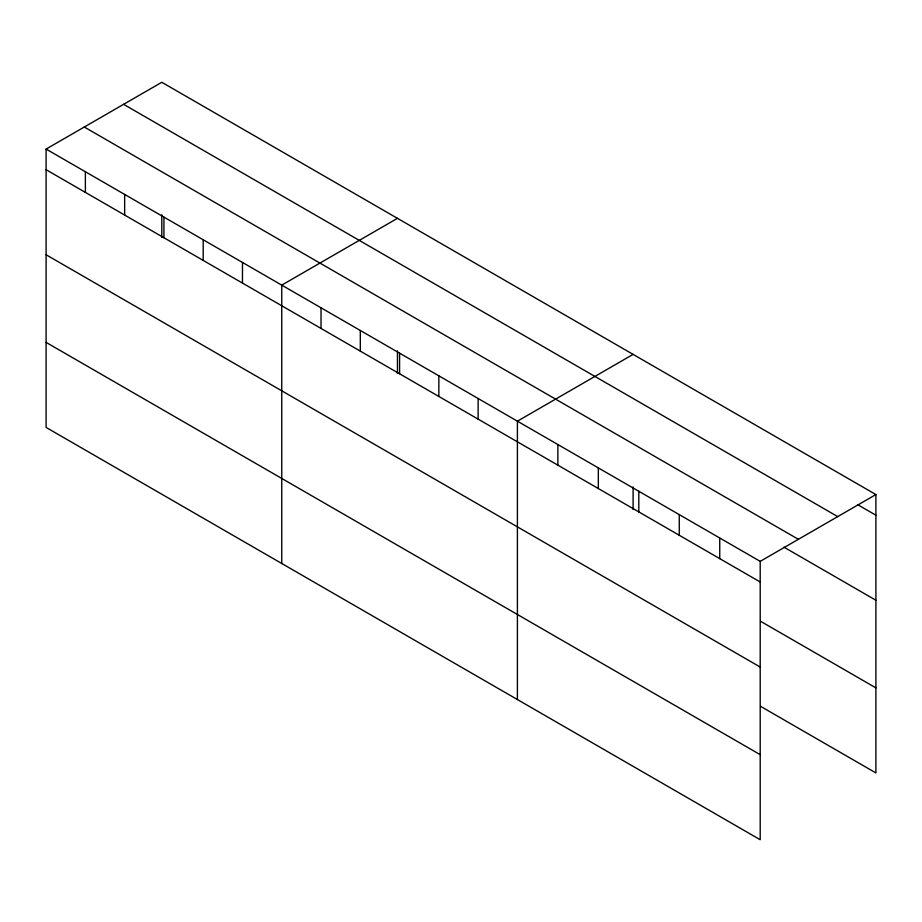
<?xml version="1.0" encoding="UTF-8"?>
<svg xmlns="http://www.w3.org/2000/svg" width="922" height="922" viewBox="0 0 922 922"><rect width="100%" height="100%" fill="white"/><g stroke="black" fill="none" stroke-linecap="round" stroke-linejoin="round"><path stroke-width="1.38" d="M46.1 149.076L760.201 561.36L760.201 839.723L46.1 427.439L46.1 149.076L161.799 82.277L875.9 494.561L875.9 772.924L760.638 706.379M397.451 218.33L281.752 285.129L281.752 563.492M633.103 354.382L517.403 421.181L517.403 699.544M760.201 561.36L875.9 494.561M857.506 504.576L875.9 515.191M123.617 104.324L837.718 516.608M84.282 127.029L798.383 539.312M783.931 547.149L875.9 600.245M46.1 169.706L760.201 581.989M760.638 621.324L875.9 687.87M46.1 254.76L760.201 667.044M46.1 342.385L760.201 754.669M719.736 537.999L719.736 558.628M679.272 514.637L679.272 535.267M638.808 491.276L638.808 511.906M633.103 486.92L633.103 509.532M598.332 467.903L598.332 488.533M557.868 444.542L557.868 465.172M478.126 398.511L478.126 419.141M438.849 375.83L438.849 396.46M399.583 353.161L399.583 373.79M397.451 350.867L397.451 373.479M360.306 330.479L360.306 351.109M321.029 307.81L321.029 328.439M242.474 262.459L242.474 283.089M203.197 239.778L203.197 260.407M163.932 217.108L163.932 237.738M161.799 214.814L161.799 237.427M124.654 194.427L124.654 215.056M85.377 171.757L85.377 192.387"/></g></svg>
